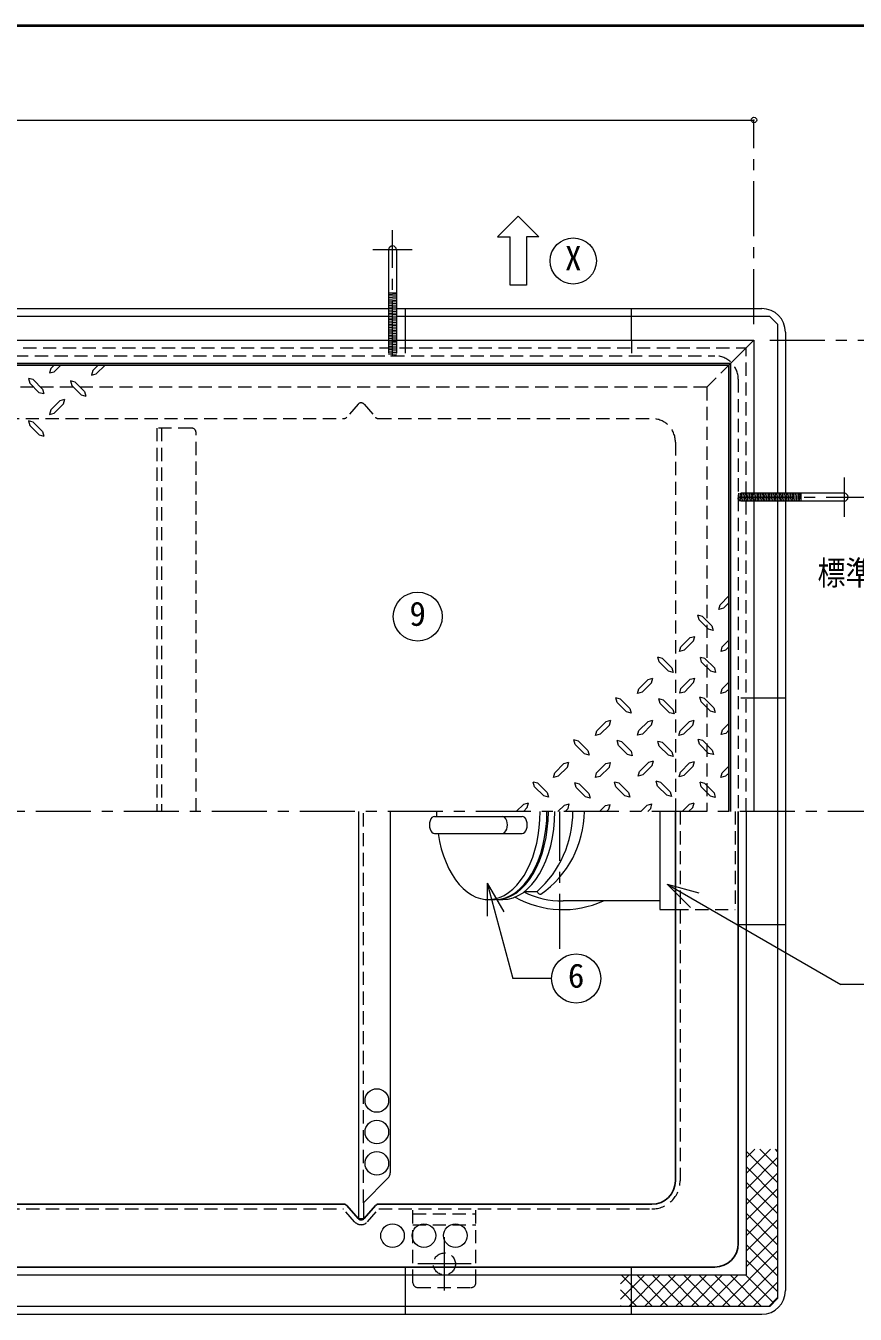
# Model space of a CAD drawing. Units: millimetres at full size, sheet at 1:7; details may follow other scales. Extents: x -1472 to 1363, y -987 to 980.
# Drawn here: x -115 to 413, y 160 to 980 of the extents above; entities that cross this region are included whole.
import ezdxf
from ezdxf.enums import TextEntityAlignment as Align

# ---------------------------------------------------------------- set-up
doc = ezdxf.new("R2010")
doc.units = ezdxf.units.MM
doc.header["$LTSCALE"] = 7
doc.header["$PDMODE"] = 32
doc.header["$PDSIZE"] = 3.5
doc.linetypes.add('CHAIN1', pattern=[8, 5, -1, 1, -1])
doc.linetypes.add('DASHED1', pattern=[1.8, 1.2, -0.6])
doc.layers.add('0-0____1', color=4, linetype='Continuous', lineweight=9)
doc.styles.add('ＭＳ ゴシック', font='')
doc.styles.get('ＭＳ ゴシック').set_extended_font_data('MS Gothic')

msp = doc.modelspace()

# ---------------------------------------------------------------- linework, layer by layer
at = {"layer": '0-0____1', "color": 1, "lineweight": 40}
msp.add_line((1363.499, 979.62), (-1471.501, 979.62), dxfattribs=at)
at = {"layer": '0-0____1'}
for p, q in [((-751.501, 919.62), (348.499, 919.62)), ((193.249, 814.62), (193.249, 845.245)), ((203.749, 845.245), (203.749, 814.62)), ((211.624, 845.245), (203.749, 845.245)), ((203.749, 814.62), (193.249, 814.62)), ((120.999, 809.519), (115.999, 809.519)), ((115.999, 808.648), (120.999, 809.057)), ((115.999, 807.645), (120.999, 808.054)), ((115.999, 806.642), (120.999, 807.05)), ((115.999, 805.638), (120.999, 806.047)), ((115.999, 804.635), (120.999, 805.044)), ((115.999, 803.632), (120.999, 804.04)), ((115.999, 802.628), (120.999, 803.037)), ((115.999, 801.625), (120.999, 802.034)), ((115.999, 800.622), (120.999, 801.03)), ((115.999, 799.618), (120.999, 800.027)), ((115.999, 798.615), (120.999, 799.024)), ((115.999, 797.612), (120.999, 798.02)), ((115.999, 796.608), (120.999, 797.017)), ((115.999, 795.605), (120.999, 796.014)), ((115.999, 794.62), (-519.001, 794.62)), ((115.999, 794.602), (120.999, 795.01)), ((115.999, 793.598), (120.999, 794.007)), ((115.999, 792.595), (120.999, 793.004)), ((115.999, 791.592), (120.999, 792)), ((115.999, 790.588), (120.999, 790.997)), ((115.999, 789.585), (120.999, 789.994)), ((115.999, 788.582), (120.999, 788.99)), ((115.999, 787.578), (120.999, 787.987)), ((358.499, 794.62), (120.999, 794.62)), ((358.499, 794.62), (363.499, 789.62)), ((363.499, 789.62), (363.499, 682.12)), ((115.999, 786.575), (120.999, 786.984)), ((115.999, 785.572), (120.999, 785.98)), ((115.999, 784.568), (120.999, 784.977)), ((115.999, 783.565), (120.999, 783.974)), ((115.999, 782.562), (120.999, 782.97)), ((115.999, 781.559), (120.999, 781.967)), ((115.999, 780.555), (120.999, 780.964)), ((116.832, 779.62), (120.999, 779.96)), ((-96.829, 763.62), (-98.892, 761.557)), ((-92.517, 763.62), (-96.736, 759.401)), ((-68.798, 763.62), (-72.173, 760.245)), ((-64.351, 763.62), (-70.017, 758.089)), ((333.499, 764.62), (332.499, 763.62)), ((-113.142, 755.182), (-112.298, 752.182)), ((-110.142, 754.432), (-113.142, 755.182)), ((-104.236, 748.432), (-110.142, 754.432)), ((-98.892, 761.557), (-99.736, 758.651)), ((-99.736, 758.651), (-96.736, 759.401)), ((-72.173, 760.245), (-73.017, 757.245)), ((-73.017, 757.245), (-70.017, 758.089)), ((-106.486, 746.276), (-112.298, 752.182)), ((-106.486, 746.276), (-103.486, 745.526)), ((-104.236, 748.432), (-103.486, 745.526)), ((-79.673, 744.682), (-85.579, 750.589)), ((-77.423, 746.839), (-83.423, 752.839)), ((-77.423, 746.839), (-76.673, 743.932)), ((-92.986, 741.214), (-98.892, 735.214)), ((-90.829, 738.964), (-96.736, 733.057)), ((-92.986, 741.214), (-90.079, 741.964)), ((-90.829, 738.964), (-90.079, 741.964)), ((-79.673, 744.682), (-76.673, 743.932)), ((-98.892, 735.214), (-99.736, 732.307)), ((-99.736, 732.307), (-96.736, 733.057)), ((-106.392, 719.276), (-112.298, 725.182)), ((-104.236, 721.432), (-110.142, 727.432)), ((-106.392, 719.276), (-103.392, 718.526)), ((-104.236, 721.432), (-103.392, 718.526)), ((348.499, 677.953), (348.839, 682.12)), ((349.434, 677.12), (349.842, 682.12)), ((350.437, 677.12), (350.846, 682.12)), ((351.441, 677.12), (351.849, 682.12)), ((352.444, 677.12), (352.852, 682.12)), ((353.447, 677.12), (353.856, 682.12)), ((354.451, 677.12), (354.859, 682.12)), ((355.454, 677.12), (355.862, 682.12)), ((356.457, 677.12), (356.866, 682.12)), ((357.461, 677.12), (357.869, 682.12)), ((358.464, 677.12), (358.872, 682.12)), ((359.467, 677.12), (359.876, 682.12)), ((360.471, 677.12), (360.879, 682.12)), ((361.474, 677.12), (361.882, 682.12)), ((362.477, 677.12), (362.886, 682.12)), ((363.481, 677.12), (363.889, 682.12)), ((364.484, 677.12), (364.892, 682.12)), ((365.487, 677.12), (365.896, 682.12)), ((366.491, 677.12), (366.899, 682.12)), ((367.494, 677.12), (367.902, 682.12)), ((368.497, 677.12), (368.906, 682.12)), ((369.501, 677.12), (369.909, 682.12)), ((370.504, 677.12), (370.912, 682.12)), ((371.507, 677.12), (371.916, 682.12)), ((372.511, 677.12), (372.919, 682.12)), ((373.514, 677.12), (373.922, 682.12)), ((374.517, 677.12), (374.926, 682.12)), ((375.521, 677.12), (375.929, 682.12)), ((376.524, 677.12), (376.932, 682.12)), ((377.527, 677.12), (377.936, 682.12)), ((378.397, 682.12), (378.397, 677.12)), ((363.499, 677.12), (363.499, 169.62)), ((332.499, 616.77), (326.967, 611.104)), ((326.124, 608.104), (326.967, 611.104)), ((329.124, 608.948), (326.124, 608.104)), ((332.499, 612.323), (329.124, 608.948)), ((315.717, 603.698), (312.811, 604.448)), ((313.561, 601.448), (312.811, 604.448)), ((313.561, 601.448), (319.467, 595.542)), ((315.717, 603.698), (321.717, 597.698)), ((307.842, 590.292), (310.842, 591.042)), ((310.092, 588.136), (310.842, 591.042)), ((301.186, 581.386), (301.936, 584.386)), ((304.092, 582.229), (301.186, 581.386)), ((307.842, 590.292), (301.936, 584.386)), ((310.092, 588.136), (304.092, 582.229)), ((327.53, 581.386), (328.28, 584.386)), ((330.436, 582.229), (327.53, 581.386)), ((332.499, 588.604), (328.28, 584.386)), ((332.499, 584.292), (330.436, 582.229)), ((288.155, 574.729), (287.405, 577.729)), ((290.311, 576.886), (287.405, 577.729)), ((288.155, 574.729), (294.061, 568.823)), ((290.311, 576.886), (296.311, 570.979)), ((317.311, 576.886), (314.405, 577.636)), ((315.155, 574.636), (314.405, 577.636)), ((315.155, 574.636), (321.061, 568.823)), ((317.311, 576.886), (323.311, 570.979)), ((324.061, 567.979), (321.061, 568.823)), ((323.311, 570.979), (324.061, 567.979)), ((281.124, 563.573), (275.217, 557.667)), ((283.28, 561.417), (277.374, 555.417)), ((281.124, 563.573), (284.124, 564.323)), ((283.28, 561.417), (284.124, 564.323)), ((307.936, 563.761), (302.03, 557.854)), ((310.092, 561.604), (304.186, 555.604)), ((307.936, 563.761), (310.936, 564.511)), ((310.092, 561.604), (310.936, 564.511)), ((332.499, 561.886), (328.28, 557.667)), ((263.592, 551.011), (260.592, 551.854)), ((261.436, 548.854), (260.592, 551.854)), ((263.592, 551.011), (269.499, 545.104)), ((290.967, 550.448), (287.967, 551.292)), ((288.811, 548.292), (287.967, 551.292)), ((314.874, 549.323), (314.124, 552.323)), ((317.03, 551.479), (314.124, 552.323)), ((317.03, 551.479), (323.03, 545.573)), ((261.436, 548.854), (267.342, 542.948)), ((270.342, 542.198), (267.342, 542.948)), ((269.499, 545.104), (270.342, 542.198)), ((288.811, 548.292), (294.717, 542.386)), ((297.717, 541.636), (294.717, 542.386)), ((314.874, 549.323), (320.78, 543.417)), ((323.78, 542.667), (320.78, 543.417)), ((323.03, 545.573), (323.78, 542.667)), ((254.405, 536.761), (248.499, 530.948)), ((256.561, 534.604), (250.655, 528.698)), ((254.405, 536.761), (257.405, 537.604)), ((256.561, 534.604), (257.405, 537.604)), ((281.217, 536.948), (275.311, 531.042)), ((283.374, 534.792), (277.467, 528.886)), ((281.217, 536.948), (284.217, 537.792)), ((283.374, 534.792), (284.217, 537.792)), ((307.374, 536.761), (301.561, 530.948)), ((309.624, 534.604), (303.717, 528.698)), ((307.374, 536.761), (310.374, 537.604)), ((309.624, 534.604), (310.374, 537.604)), ((332.499, 535.477), (328.374, 531.511)), ((234.717, 522.136), (233.874, 525.136)), ((236.874, 524.292), (233.874, 525.136)), ((313.749, 522.417), (312.999, 525.417)), ((315.905, 524.667), (312.999, 525.417)), ((332.499, 531.229), (330.53, 529.261)), ((234.717, 522.136), (240.624, 516.229)), ((236.874, 524.292), (242.78, 518.386)), ((242.78, 518.386), (243.53, 515.386)), ((264.342, 523.823), (261.342, 524.667)), ((262.186, 521.667), (261.342, 524.667)), ((262.186, 521.667), (268.092, 515.761)), ((264.342, 523.823), (270.249, 517.917)), ((270.249, 517.917), (270.999, 514.917)), ((288.155, 521.198), (287.405, 524.198)), ((290.311, 523.448), (287.405, 524.198)), ((288.155, 521.198), (294.061, 515.386)), ((290.311, 523.448), (296.311, 517.542)), ((313.749, 522.417), (319.655, 516.511)), ((315.905, 524.667), (321.905, 518.667)), ((227.592, 510.042), (221.78, 504.136)), ((227.592, 510.042), (230.592, 510.886)), ((229.842, 507.886), (230.592, 510.886)), ((243.53, 515.386), (240.624, 516.229)), ((254.217, 510.042), (248.311, 504.136)), ((254.217, 510.042), (257.217, 510.792)), ((256.467, 507.886), (257.217, 510.792)), ((270.999, 514.917), (268.092, 515.761)), ((281.592, 510.979), (275.686, 505.073)), ((283.749, 508.823), (277.842, 502.823)), ((281.592, 510.979), (284.592, 511.729)), ((283.749, 508.823), (284.592, 511.729)), ((307.561, 510.604), (301.655, 504.698)), ((309.717, 508.448), (303.811, 502.542)), ((307.561, 510.604), (310.561, 511.448)), ((309.717, 508.448), (310.561, 511.448)), ((229.842, 507.886), (223.936, 501.979)), ((256.467, 507.886), (250.467, 501.886)), ((332.499, 508.354), (328.28, 504.136)), ((332.499, 504.042), (330.436, 501.979)), ((208.842, 495.323), (207.999, 498.323)), ((210.999, 497.573), (207.999, 498.323)), ((208.842, 495.323), (214.749, 489.511)), ((210.999, 497.573), (216.905, 491.667)), ((237.436, 497.011), (234.53, 497.761)), ((235.28, 494.761), (234.53, 497.761)), ((235.28, 494.761), (241.186, 488.948)), ((237.436, 497.011), (243.436, 491.104)), ((262.655, 497.573), (259.749, 498.323)), ((260.499, 495.323), (259.749, 498.323)), ((260.499, 495.323), (266.405, 489.511)), ((262.655, 497.573), (268.655, 491.667)), ((287.124, 495.792), (286.28, 498.792)), ((289.28, 497.948), (286.28, 498.792)), ((287.124, 495.792), (293.03, 489.886)), ((289.28, 497.948), (295.186, 492.042)), ((295.186, 492.042), (296.03, 489.136)), ((314.967, 495.229), (314.217, 498.229)), ((317.124, 497.386), (314.217, 498.229)), ((314.967, 495.229), (320.874, 489.323)), ((317.124, 497.386), (323.124, 491.479)), ((201.999, 484.167), (197.27, 479.62)), ((201.999, 484.167), (204.999, 485.011)), ((204.249, 482.011), (204.999, 485.011)), ((227.967, 483.698), (230.967, 484.542)), ((230.217, 481.542), (230.967, 484.542)), ((244.186, 488.104), (241.186, 488.948)), ((243.436, 491.104), (244.186, 488.104)), ((253.936, 483.323), (256.936, 484.073)), ((256.186, 481.073), (256.936, 484.073)), ((280.561, 483.604), (283.561, 484.448)), ((282.811, 481.448), (283.561, 484.448)), ((296.03, 489.136), (293.03, 489.886)), ((307.374, 484.167), (302.827, 479.62)), ((307.374, 484.167), (310.374, 485.011)), ((309.624, 482.011), (310.374, 485.011)), ((145.146, 476.431), (201.008, 476.431)), ((204.249, 482.011), (201.858, 479.62)), ((227.967, 483.698), (223.726, 479.62)), ((230.217, 481.542), (228.296, 479.62)), ((253.936, 483.323), (250.233, 479.62)), ((256.186, 481.073), (254.733, 479.62)), ((280.561, 483.604), (276.577, 479.62)), ((282.811, 481.448), (280.983, 479.62)), ((288.499, 479.62), (288.499, 417.12)), ((309.624, 482.011), (306.891, 479.62)), ((343.499, 479.62), (343.499, 184.62)), ((145.146, 465.589), (201.008, 465.589)), ((202.46, 428.599), (210.517, 428.599)), ((179.44, 423.497), (183.747, 423.497)), ((184.649, 423.497), (188.707, 423.497)), ((288.499, 422.62), (226.999, 422.62)), ((288.499, 417.12), (298.499, 417.12)), ((349.057, 264.62), (343.499, 259.061)), ((358.957, 264.62), (343.499, 249.162)), ((363.499, 243.464), (343.499, 263.464)), ((363.499, 253.363), (352.242, 264.62)), ((363.499, 263.263), (362.142, 264.62)), ((363.499, 259.262), (343.499, 239.262)), ((363.499, 233.564), (343.499, 253.564)), ((363.499, 249.363), (343.499, 229.363)), ((363.499, 223.665), (343.499, 243.665)), ((363.499, 239.463), (343.499, 219.463)), ((363.499, 213.765), (343.499, 233.765)), ((363.499, 229.564), (343.499, 209.564)), ((363.499, 203.866), (343.499, 223.866)), ((363.499, 219.664), (343.499, 199.664)), ((363.499, 193.966), (343.499, 213.966)), ((363.499, 209.765), (343.499, 189.765)), ((363.499, 199.865), (328.253, 164.62)), ((363.499, 184.067), (343.499, 204.067)), ((363.499, 189.966), (338.153, 164.62)), ((363.499, 174.167), (343.499, 194.167)), ((-746.501, 184.62), (343.499, 184.62)), ((269.057, 184.62), (263.499, 179.061)), ((278.957, 184.62), (263.499, 169.162)), ((283.951, 164.62), (263.951, 184.62)), ((288.856, 184.62), (268.856, 164.62)), ((293.85, 164.62), (273.85, 184.62)), ((298.756, 184.62), (278.756, 164.62)), ((303.75, 164.62), (283.75, 184.62)), ((308.655, 184.62), (288.655, 164.62)), ((313.649, 164.62), (293.649, 184.62)), ((318.555, 184.62), (298.555, 164.62)), ((323.549, 164.62), (303.549, 184.62)), ((328.454, 184.62), (308.454, 164.62)), ((333.448, 164.62), (313.448, 184.62)), ((338.354, 184.62), (318.354, 164.62)), ((343.348, 164.62), (323.348, 184.62)), ((353.247, 164.62), (333.247, 184.62)), ((360.823, 166.944), (343.147, 184.62)), ((274.051, 164.62), (263.499, 175.173)), ((363.499, 180.066), (348.052, 164.62)), ((358.499, 164.62), (-761.501, 164.62)), ((264.152, 164.62), (263.499, 165.273)), ((363.499, 170.167), (357.952, 164.62)), ((358.499, 164.62), (363.499, 169.62))]:
    msp.add_line(p, q, dxfattribs=at)
at = {"layer": '0-0____1', "linetype": 'CHAIN1'}
for p, q in [((348.499, 789.62), (348.499, 919.62)), ((118.499, 769.62), (118.499, 849.519)), ((130.999, 837.019), (105.999, 837.019)), ((358.499, 779.62), (598.499, 779.62)), ((405.897, 692.12), (405.897, 667.12)), ((338.499, 679.62), (418.397, 679.62)), ((598.499, 479.62), (-911.501, 479.62)), ((224.999, 392.143), (224.999, 479.62)), ((151.499, 174.62), (151.499, 208.62)), ((168.499, 191.62), (134.499, 191.62))]:
    msp.add_line(p, q, dxfattribs=at)
at = {"layer": '0-0____1', "color": 7, "lineweight": 18}
for p, q in [((115.999, 837.019), (115.999, 779.62)), ((120.999, 837.019), (120.999, 779.62)), ((-519.001, 799.62), (115.999, 799.62)), ((120.999, 799.62), (353.499, 799.62)), ((126.499, 799.62), (126.499, 779.62)), ((270.499, 779.62), (270.499, 799.62)), ((-751.501, 779.62), (348.499, 779.62)), ((333.499, 764.62), (348.499, 779.62)), ((348.499, 779.62), (348.499, 479.62)), ((368.499, 784.62), (368.499, 682.12)), ((333.499, 764.62), (-736.501, 764.62)), ((333.499, 764.62), (333.499, 479.62)), ((405.897, 682.12), (348.499, 682.12)), ((405.897, 677.12), (348.499, 677.12)), ((368.499, 677.12), (368.499, 174.62)), ((368.499, 551.62), (348.499, 551.62)), ((96.999, 220.62), (96.999, 479.62)), ((116.999, 479.62), (116.999, 249.691)), ((178.77, 433.964), (178.77, 412.964)), ((178.77, 433.964), (195.028, 373.288)), ((178.77, 433.964), (189.27, 415.777)), ((293.158, 433.322), (308.007, 418.473)), ((293.158, 433.322), (313.442, 427.887)), ((293.158, 433.322), (403.825, 369.428)), ((338.499, 407.62), (368.499, 407.62)), ((219.752, 373.288), (195.028, 373.288)), ((435.227, 369.428), (403.825, 369.428)), ((115.534, 246.155), (99.999, 230.62)), ((99.999, 230.62), (99.999, 220.62)), ((96.999, 220.62), (99.999, 220.62)), ((126.499, 189.62), (126.499, 159.62)), ((270.499, 159.62), (270.499, 189.62)), ((-756.501, 159.62), (353.499, 159.62))]:
    msp.add_line(p, q, dxfattribs=at)
at = {"layer": '0-0____1', "linetype": 'DASHED1'}
for p, q in [((115.999, 779.552), (116.832, 779.62)), ((115.999, 779.62), (115.999, 769.62)), ((120.999, 779.62), (120.999, 769.62)), ((126.499, 779.62), (126.499, 769.62)), ((270.499, 779.62), (270.499, 769.62)), ((-746.501, 774.62), (343.499, 774.62)), ((115.999, 778.549), (120.999, 778.957)), ((115.999, 777.545), (120.999, 777.954)), ((115.999, 776.542), (120.999, 776.95)), ((115.999, 775.539), (120.999, 775.947)), ((115.999, 774.535), (120.999, 774.944)), ((115.999, 773.532), (120.999, 773.94)), ((115.999, 772.529), (120.999, 772.937)), ((115.999, 771.525), (120.999, 771.934)), ((115.999, 770.522), (120.999, 770.93)), ((343.499, 479.62), (343.499, 774.62)), ((-726.501, 769.62), (323.499, 769.62)), ((117.239, 769.62), (120.999, 769.927)), ((318.499, 749.62), (332.499, 763.62)), ((338.499, 754.62), (338.499, 479.62)), ((318.499, 749.62), (-423.422, 749.62)), ((318.499, 749.62), (318.499, 479.62)), ((96.619, 738.768), (89.343, 730.471)), ((100.378, 738.768), (107.655, 730.471)), ((-190.466, 729.62), (87.463, 729.62)), ((-28.501, 723.62), (-28.501, 479.62)), ((109.534, 729.62), (283.499, 729.62)), ((298.499, 714.62), (298.499, 479.62)), ((348.499, 682.12), (338.499, 682.12)), ((338.499, 678.361), (338.806, 682.12)), ((339.401, 677.12), (339.809, 682.12)), ((340.404, 677.12), (340.812, 682.12)), ((341.407, 677.12), (341.816, 682.12)), ((342.411, 677.12), (342.819, 682.12)), ((343.414, 677.12), (343.822, 682.12)), ((344.417, 677.12), (344.826, 682.12)), ((345.421, 677.12), (345.829, 682.12)), ((346.424, 677.12), (346.832, 682.12)), ((347.427, 677.12), (347.836, 682.12)), ((348.499, 677.12), (338.499, 677.12)), ((348.431, 677.12), (348.499, 677.953)), ((348.499, 551.62), (338.499, 551.62)), ((99.999, 230.62), (99.999, 479.62)), ((336.499, 479.62), (336.499, 417.12)), ((298.499, 417.12), (336.499, 417.12)), ((131.499, 179.62), (131.499, 226.62)), ((131.499, 223.42), (171.499, 223.42)), ((171.499, 179.62), (171.499, 226.62)), ((131.499, 216.62), (171.499, 216.62)), ((134.499, 176.62), (168.499, 176.62))]:
    msp.add_line(p, q, dxfattribs=at)
at = {"layer": '0-0____1', "color": 5, "lineweight": 25}
for p, q in [((332.499, 763.62), (-421.748, 763.62)), ((332.499, 479.62), (332.499, 763.62)), ((298.499, 479.62), (298.499, 244.62)), ((338.499, 479.62), (338.499, 204.62)), ((-190.466, 229.62), (87.463, 229.62)), ((109.534, 229.62), (283.499, 229.62)), ((96.619, 220.471), (89.343, 228.768)), ((100.378, 220.471), (107.655, 228.768)), ((-726.501, 189.62), (323.499, 189.62))]:
    msp.add_line(p, q, dxfattribs=at)
at = {"layer": '0-0____1', "color": 7, "linetype": 'DASHED1', "lineweight": 18}
for p, q in [((-9.501, 723.62), (-31.501, 723.62)), ((-31.501, 723.62), (-31.501, 479.62)), ((-6.501, 479.62), (-6.501, 720.62)), ((301.499, 479.62), (301.499, 244.62)), ((-190.239, 226.62), (87.237, 226.62)), ((94.364, 218.493), (87.237, 226.62))]:
    msp.add_line(p, q, dxfattribs=at)
at = {"layer": '0-0____1'}
for points in [[(211.624, 845.245), (198.499, 858.37), (185.374, 845.245), (193.249, 845.245)], [(-83.423, 752.839), (-86.329, 753.589), (-85.579, 750.589)], [(-110.142, 727.432), (-113.048, 728.182), (-112.298, 725.182)], [(321.717, 597.698), (322.467, 594.792), (319.467, 595.542)], [(296.311, 570.979), (297.061, 568.073), (294.061, 568.823)], [(277.374, 555.417), (274.467, 554.667), (275.217, 557.667)], [(304.186, 555.604), (301.28, 554.854), (302.03, 557.854)], [(332.499, 557.479), (330.436, 555.417), (327.436, 554.667), (328.28, 557.667)], [(290.967, 550.448), (296.874, 544.542), (297.717, 541.636)], [(250.655, 528.698), (247.655, 527.948), (248.499, 530.948)], [(277.467, 528.886), (274.467, 528.042), (275.311, 531.042)], [(303.717, 528.698), (300.717, 527.948), (301.561, 530.948)], [(330.53, 529.261), (327.624, 528.511), (328.374, 531.511)], [(296.311, 517.542), (297.061, 514.542), (294.061, 515.386)], [(321.905, 518.667), (322.655, 515.761), (319.655, 516.511)], [(223.936, 501.979), (220.936, 501.136), (221.78, 504.136)], [(250.467, 501.886), (247.561, 501.136), (248.311, 504.136)], [(277.842, 502.823), (274.842, 502.073), (275.686, 505.073)], [(303.811, 502.542), (300.905, 501.698), (301.655, 504.698)], [(330.436, 501.979), (327.436, 501.136), (328.28, 504.136)], [(216.905, 491.667), (217.749, 488.667), (214.749, 489.511)], [(268.655, 491.667), (269.405, 488.667), (266.405, 489.511)], [(323.124, 491.479), (323.874, 488.479), (320.874, 489.323)]]:
    msp.add_lwpolyline(points, dxfattribs=at)
at = {"layer": '0-0____1', "color": 7, "linetype": 'DASHED1', "lineweight": 18}
msp.add_lwpolyline([(102.634, 218.493), (109.761, 226.62), (283.499, 226.62)], dxfattribs=at)
at = {"layer": '0-0____1', "color": 7, "lineweight": 18}
for centre, radius in [((233.499, 829.932), 14.7), ((134.513, 603.606), 15.6), ((235.352, 373.288), 15.6)]:
    msp.add_circle(centre, radius, dxfattribs=at)
at = {"layer": '0-0____1'}
for centre in [(108.499, 295.62), (108.499, 275.62), (108.499, 255.62), (118.499, 209.62), (138.499, 209.62), (158.499, 209.62)]:
    msp.add_circle(centre, 7.5, dxfattribs=at)
at = {"layer": '0-0____1', "linetype": 'DASHED1'}
msp.add_circle((151.499, 191.62), 7, dxfattribs=at)
at = {"layer": '0-0____1', "color": 7, "lineweight": 18}
for centre, radius, start, end in [((118.499, 837.019), 2.5, 0, 180), ((353.499, 784.62), 15, 0, 90), ((405.897, 679.62), 2.5, 270, 90), ((111.999, 249.691), 5, 315, 0), ((353.499, 174.62), 15, 270, 0)]:
    msp.add_arc(centre, radius, start, end, dxfattribs=at)
at = {"layer": '0-0____1', "linetype": 'DASHED1'}
for centre, radius, start, end in [((323.499, 754.62), 15, 0, 90), ((98.499, 737.12), 2.5, 41.25117, 138.74883), ((87.463, 732.12), 2.5, 270, 318.74883), ((109.534, 732.12), 2.5, 221.25117, 270), ((283.499, 714.62), 15, 0, 90), ((134.499, 179.62), 3, 180, 270), ((168.499, 179.62), 3, 270, 0)]:
    msp.add_arc(centre, radius, start, end, dxfattribs=at)
at = {"layer": '0-0____1', "color": 7, "linetype": 'DASHED1', "lineweight": 18}
for centre, radius, start, end in [((-9.501, 720.62), 3, 0, 90), ((283.499, 244.62), 18, 270, 0), ((98.499, 222.12), 5.5, 221.25117, 318.74883)]:
    msp.add_arc(centre, radius, start, end, dxfattribs=at)
at = {"layer": '0-0____1'}
for centre, radius, start, end in [((164.722, 479.62), 68.558, 311.91058, 360), ((175.657, 480.06), 64.896, 305.04396, 359.61123), ((226.999, 479.62), 57, 244.11913, 270), ((212.822, 429.352), 2.425, 198.07433, 272.32864), ((226.999, 479.62), 62.5, 240.7738, 294.21678)]:
    msp.add_arc(centre, radius, start, end, dxfattribs=at)
at = {"layer": '0-0____1', "color": 5, "lineweight": 25}
for centre, radius, start, end in [((283.499, 244.62), 15, 270, 0), ((87.463, 227.12), 2.5, 41.25117, 90), ((109.534, 227.12), 2.5, 90, 138.74883), ((98.499, 222.12), 2.5, 221.25117, 318.74883), ((323.499, 204.62), 15, 270, 0)]:
    msp.add_arc(centre, radius, start, end, dxfattribs=at)
at = {"layer": '0-0____1'}
for centre, major_axis, start_param, end_param in [((145.146, 471.01), (0, 5.421), 0, 3.1415927), ((179.44, 479.62), (0, 56.122), 1.5707963, 1.6276451), ((179.44, 479.62), (0, 56.122), 1.8234766, 4.712389), ((183.747, 479.62), (0, 56.122), 3.1415927, 4.712389), ((184.649, 479.62), (0, 56.122), 3.1415927, 4.712389), ((188.381, 471.01), (0, -5.421), 6.2831853, 9.424778), ((188.707, 479.62), (0, 56.122), 3.1415927, 4.712389), ((201.008, 471.01), (0, -5.421), 6.2831853, 9.424778)]:
    msp.add_ellipse(centre, major_axis=major_axis, ratio=0.588235, start_param=start_param, end_param=end_param, dxfattribs=at)
msp.add_point((348.499, 919.62), dxfattribs=at)

# ---------------------------------------------------------------- texts
at = {"layer": '0-0____1', "color": 7, "style": 'ＭＳ ゴシック'}
for s, p in [('X', (228.249, 819.432)), ('9', (129.263, 593.106)), ('6', (230.102, 362.788))]:
    msp.add_text(s, height=15.4, dxfattribs=at).set_placement(p, align=Align.BOTTOM_LEFT)
at = {"layer": '0-0____1', "color": 7, "style": 'ＭＳ ゴシック', "width": 0.85}
msp.add_text('標準点検蓋伏せ図', height=15.4, dxfattribs=at).set_placement((388.899, 619.12), align=Align.BOTTOM_LEFT)

doc.saveas('drawing.dxf')
